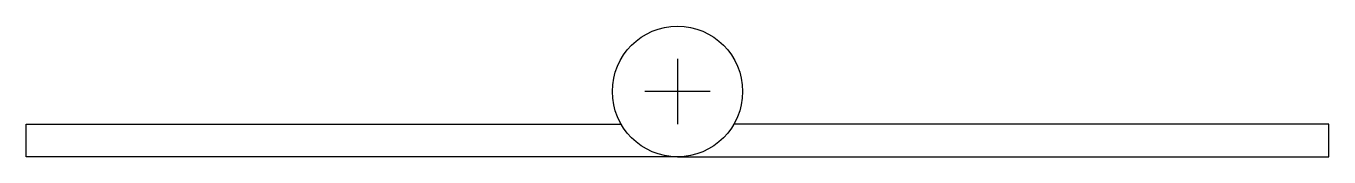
# Model space of a CAD drawing. Header units: millimetres. Extents: x 0 to 40, y 0 to 4.
import ezdxf

# ---------------------------------------------------------------- set-up
doc = ezdxf.new("R2010")
doc.units = ezdxf.units.MM

# ---------------------------------------------------------------- blocks, each defined once
blk = doc.blocks.new('Banlela-4-1')
at = {"color": 1}
for p, q in [((20, 3), (20, 1)), ((21, 2), (19, 2))]:
    blk.add_line(p, q, dxfattribs=at)
for points in [[(20, 0), (0, 0), (0, 1), (18.268, 1)], [(20, 0), (40, 0), (40, 1), (21.732, 1)]]:
    blk.add_lwpolyline(points, dxfattribs=at)
blk.add_circle((20, 2), 2, dxfattribs=at)

msp = doc.modelspace()

# ---------------------------------------------------------------- block references
msp.add_blockref('Banlela-4-1', (0, 0))

doc.saveas('drawing.dxf')
